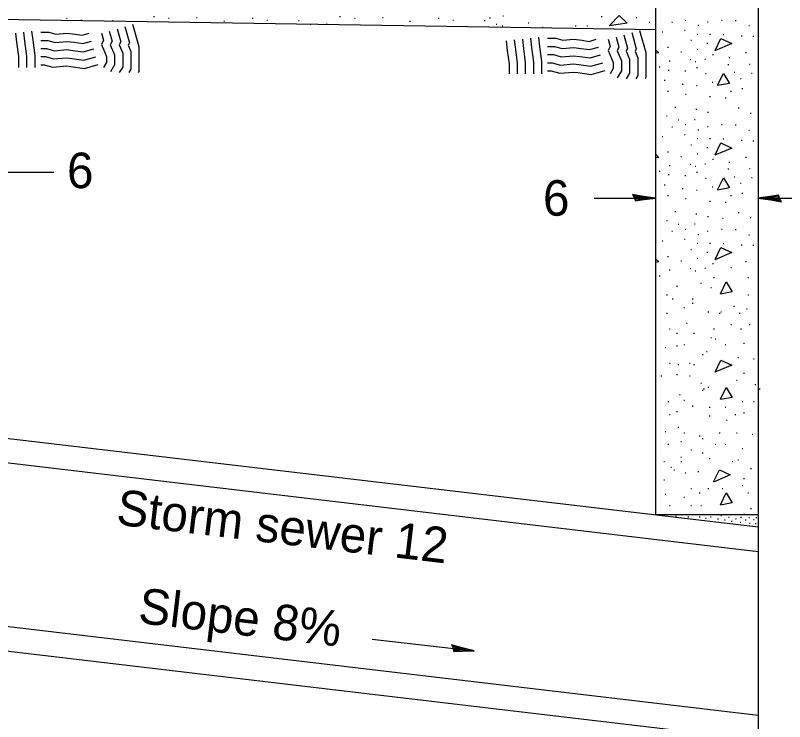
# Model space of a CAD drawing. Extents: x 0 to 2.83, y -0.12 to 1.83.
# Drawn here: x 0.8589 to 1.1114, y 0.361 to 0.5928 of the extents above; entities that cross this region are included whole.
import ezdxf

# ---------------------------------------------------------------- set-up
doc = ezdxf.new("R2010")
doc.units = 0
for name, color, linetype in [('RD_Pr_Roadway_Dimensions', 7, 'Continuous'), ('RD_Pr_Roadway_Notes', 7, 'Continuous'), ('SH_General_Details', 7, 'Continuous')]:
    doc.layers.add(name, color=color, linetype=linetype)

msp = doc.modelspace()

# ---------------------------------------------------------------- linework, layer by layer
at = {"layer": 'RD_Pr_Roadway_Dimensions'}
for p, q in [((0.85118, 0.54133), (0.87148, 0.54133)), ((1.0489, 0.53285), (1.06913, 0.53285)), ((1.10273, 0.53285), (1.20773, 0.53285))]:
    msp.add_line(p, q, dxfattribs=at)
for points in [[(1.06212, 0.53295), (1.06235, 0.53191), (1.06531, 0.53236), (1.06913, 0.53285), (1.06506, 0.53341), (1.06149, 0.53404), (1.06212, 0.53295), (1.06243, 0.53226), (1.06656, 0.53286), (1.06204, 0.53365), (1.06271, 0.53276), (1.06462, 0.53288), (1.06279, 0.53316)], [(1.10974, 0.53275), (1.1095, 0.53379), (1.10654, 0.53334), (1.10273, 0.53285), (1.1068, 0.53229), (1.11036, 0.53167), (1.10974, 0.53275), (1.10942, 0.53344), (1.10529, 0.53285), (1.10981, 0.53205), (1.10914, 0.53294), (1.10724, 0.53282), (1.10907, 0.53254)]]:
    msp.add_lwpolyline(points, dxfattribs=at)
at = {"layer": 'RD_Pr_Roadway_Notes'}
msp.add_line((0.97601, 0.38809), (1.00954, 0.38424), dxfattribs=at)
msp.add_lwpolyline([(1.00257, 0.38503), (1.00271, 0.38396), (1.0057, 0.38413), (1.00954, 0.38424), (1.00555, 0.38519), (1.00206, 0.38617), (1.00257, 0.38503), (1.00282, 0.38431), (1.00699, 0.3845), (1.00257, 0.38573), (1.00315, 0.38478), (1.00505, 0.38471), (1.00326, 0.38517)], dxfattribs=at)
at = {"layer": 'SH_General_Details'}
for p, q in [((1.06913, 0.42874), (1.06913, 0.60055)), ((1.10273, 0.60087), (1.10273, 0.32429)), ((1.0213, 0.58884), (0.85118, 0.59152)), ((0.87562, 0.59189), (0.87588, 0.59189)), ((0.88038, 0.59132), (0.88064, 0.59132)), ((0.89075, 0.5912), (0.89102, 0.5912)), ((0.90426, 0.59246), (0.90453, 0.59246)), ((0.90913, 0.59189), (0.9094, 0.59189)), ((0.91831, 0.59212), (0.91857, 0.59212)), ((0.92725, 0.59097), (0.92751, 0.59097)), ((0.93665, 0.59189), (0.93692, 0.59189)), ((0.94141, 0.59132), (0.94167, 0.59132)), ((0.95178, 0.5912), (0.95205, 0.5912)), ((0.96529, 0.59246), (0.96556, 0.59246)), ((0.97017, 0.59189), (0.97043, 0.59189)), ((0.97934, 0.59212), (0.9796, 0.59212)), ((0.98828, 0.59097), (0.98855, 0.59097)), ((0.99768, 0.59189), (0.99795, 0.59189)), ((1.00244, 0.59132), (1.00271, 0.59132)), ((1.01282, 0.5912), (1.01308, 0.5912)), ((1.01455, 0.59201), (1.01481, 0.59201)), ((1.0189, 0.59269), (1.01917, 0.59269)), ((1.05123, 0.59248), (1.05149, 0.59248)), ((1.06263, 0.59214), (1.0629, 0.59214)), ((1.07873, 0.59131), (1.079, 0.59131)), ((1.0907, 0.59131), (1.09096, 0.59131)), ((1.09523, 0.5912), (1.09549, 0.5912)), ((0.95562, 0.58994), (0.95589, 0.58994)), ((0.96096, 0.59005), (0.96122, 0.59005)), ((1.01666, 0.58994), (1.01692, 0.58994)), ((1.01867, 0.58943), (1.01894, 0.58943)), ((1.06913, 0.58808), (1.02127, 0.58884)), ((1.02721, 0.59042), (1.02747, 0.59042)), ((1.03191, 0.58893), (1.03217, 0.58893)), ((1.04269, 0.58939), (1.04295, 0.58939)), ((1.04647, 0.58939), (1.04673, 0.58939)), ((1.06693, 0.59065), (1.0672, 0.59065)), ((1.07438, 0.59062), (1.07465, 0.59062)), ((1.08296, 0.58959), (1.08322, 0.58959)), ((1.08605, 0.59068), (1.08632, 0.59068)), ((1.09964, 0.58948), (1.09991, 0.58948)), ((1.07117, 0.58741), (1.07143, 0.58741)), ((1.07851, 0.58804), (1.07877, 0.58804)), ((1.08267, 0.58673), (1.08294, 0.58673)), ((1.0868, 0.58673), (1.08707, 0.58673)), ((1.09121, 0.58661), (1.09148, 0.58661)), ((1.09717, 0.58615), (1.09744, 0.58615)), ((1.10101, 0.58598), (1.10128, 0.58598)), ((1.08057, 0.58466), (1.08084, 0.58466)), ((1.08588, 0.58374), (1.08615, 0.58374)), ((1.073, 0.58237), (1.07327, 0.58237)), ((1.0773, 0.58088), (1.07757, 0.58088)), ((1.08267, 0.58174), (1.08294, 0.58174)), ((1.0804, 0.57836), (1.08066, 0.57836)), ((1.08519, 0.57847), (1.08546, 0.57847)), ((1.08777, 0.57996), (1.08804, 0.57996)), ((1.0931, 0.57899), (1.09337, 0.57899)), ((1.09861, 0.58065), (1.09887, 0.58065)), ((1.07025, 0.57597), (1.07052, 0.57597)), ((1.07352, 0.5779), (1.07379, 0.5779)), ((1.08204, 0.57767), (1.08231, 0.57767)), ((1.09282, 0.57677), (1.09308, 0.57677)), ((1.09987, 0.57687), (1.10013, 0.57687)), ((1.07323, 0.57488), (1.0735, 0.57488)), ((1.07868, 0.57459), (1.07894, 0.57459)), ((1.0825, 0.57574), (1.08277, 0.57574)), ((1.08542, 0.57373), (1.08569, 0.57373)), ((1.09482, 0.57419), (1.09509, 0.57419)), ((1.1005, 0.5739), (1.10077, 0.5739)), ((1.07191, 0.57156), (1.07218, 0.57156)), ((1.0876, 0.57092), (1.08787, 0.57092)), ((1.09689, 0.57213), (1.09715, 0.57213)), ((1.07782, 0.57029), (1.07808, 0.57029)), ((1.08244, 0.56978), (1.08271, 0.56978)), ((1.0974, 0.5688), (1.09767, 0.5688)), ((1.073, 0.568), (1.07327, 0.568)), ((1.07885, 0.56703), (1.07912, 0.56703)), ((1.0868, 0.56617), (1.08707, 0.56617)), ((1.0919, 0.56582), (1.09217, 0.56582)), ((1.09368, 0.568), (1.09394, 0.568)), ((1.07541, 0.56273), (1.07568, 0.56273)), ((1.08227, 0.56204), (1.08254, 0.56204)), ((1.08611, 0.56112), (1.08638, 0.56112)), ((1.0962, 0.5625), (1.09647, 0.5625)), ((1.10015, 0.56078), (1.10042, 0.56078)), ((1.0726, 0.55986), (1.07287, 0.55986)), ((1.07644, 0.5586), (1.07671, 0.5586)), ((1.08177, 0.55871), (1.08204, 0.55871)), ((1.07438, 0.55631), (1.07465, 0.55631)), ((1.07873, 0.55699), (1.079, 0.55699)), ((1.08605, 0.55636), (1.08632, 0.55636)), ((1.0907, 0.55699), (1.09096, 0.55699)), ((1.09523, 0.55688), (1.09549, 0.55688)), ((1.07117, 0.5531), (1.07143, 0.5531)), ((1.07851, 0.55373), (1.07877, 0.55373)), ((1.08296, 0.55527), (1.08322, 0.55527)), ((1.09964, 0.55516), (1.09991, 0.55516)), ((1.08267, 0.55241), (1.08294, 0.55241)), ((1.0868, 0.55241), (1.08707, 0.55241)), ((1.09121, 0.55229), (1.09148, 0.55229)), ((1.09717, 0.55184), (1.09744, 0.55184)), ((1.10101, 0.55166), (1.10128, 0.55166)), ((1.073, 0.54805), (1.07327, 0.54805)), ((1.08057, 0.55034), (1.08084, 0.55034)), ((1.08588, 0.54943), (1.08615, 0.54943)), ((1.0773, 0.54656), (1.07757, 0.54656)), ((1.08267, 0.54742), (1.08294, 0.54742)), ((1.08777, 0.54564), (1.08804, 0.54564)), ((1.09861, 0.54633), (1.09887, 0.54633)), ((1.07352, 0.54358), (1.07379, 0.54358)), ((1.0804, 0.54404), (1.08066, 0.54404)), ((1.08204, 0.54335), (1.08231, 0.54335)), ((1.08519, 0.54415), (1.08546, 0.54415)), ((1.0931, 0.54467), (1.09337, 0.54467)), ((1.07025, 0.54165), (1.07052, 0.54165)), ((1.07323, 0.54056), (1.0735, 0.54056)), ((1.0825, 0.54142), (1.08277, 0.54142)), ((1.09282, 0.54245), (1.09308, 0.54245)), ((1.09987, 0.54255), (1.10013, 0.54255)), ((1.07868, 0.54028), (1.07894, 0.54028)), ((1.08542, 0.53942), (1.08569, 0.53942)), ((1.09482, 0.53987), (1.09509, 0.53987)), ((1.1005, 0.53959), (1.10077, 0.53959)), ((1.07191, 0.53724), (1.07218, 0.53724)), ((1.07782, 0.53598), (1.07808, 0.53598)), ((1.08244, 0.53546), (1.08271, 0.53546)), ((1.0876, 0.53661), (1.08787, 0.53661)), ((1.09689, 0.53781), (1.09715, 0.53781)), ((1.073, 0.53368), (1.07327, 0.53368)), ((1.09368, 0.53368), (1.09394, 0.53368)), ((1.0974, 0.53449), (1.09767, 0.53449)), ((1.07885, 0.53271), (1.07912, 0.53271)), ((1.0868, 0.53185), (1.08707, 0.53185)), ((1.0919, 0.5315), (1.09217, 0.5315)), ((1.07541, 0.52841), (1.07568, 0.52841)), ((1.0962, 0.52818), (1.09647, 0.52818)), ((1.0726, 0.52554), (1.07287, 0.52554)), ((1.08227, 0.52772), (1.08254, 0.52772)), ((1.08611, 0.5268), (1.08638, 0.5268)), ((1.09098, 0.52623), (1.09125, 0.52623)), ((1.10015, 0.52646), (1.10042, 0.52646)), ((1.07644, 0.52428), (1.07671, 0.52428)), ((1.08177, 0.5244), (1.08204, 0.5244)), ((1.07438, 0.52199), (1.07465, 0.52199)), ((1.07873, 0.52268), (1.079, 0.52268)), ((1.08296, 0.52096), (1.08322, 0.52096)), ((1.08605, 0.52205), (1.08632, 0.52205)), ((1.0907, 0.52268), (1.09096, 0.52268)), ((1.09523, 0.52256), (1.09549, 0.52256)), ((1.09964, 0.52084), (1.09991, 0.52084)), ((1.07117, 0.51878), (1.07143, 0.51878)), ((1.07851, 0.51941), (1.07877, 0.51941)), ((1.08267, 0.51809), (1.08294, 0.51809)), ((1.0868, 0.51809), (1.08707, 0.51809)), ((1.09121, 0.51798), (1.09148, 0.51798)), ((1.08057, 0.51603), (1.08084, 0.51603)), ((1.09717, 0.51752), (1.09744, 0.51752)), ((1.10101, 0.51735), (1.10128, 0.51735)), ((1.073, 0.51373), (1.07327, 0.51373)), ((1.08267, 0.5131), (1.08294, 0.5131)), ((1.08588, 0.51511), (1.08615, 0.51511)), ((1.0773, 0.51224), (1.07757, 0.51224)), ((1.08777, 0.51133), (1.08804, 0.51133)), ((1.09861, 0.51201), (1.09887, 0.51201)), ((1.07352, 0.50926), (1.07379, 0.50926)), ((1.0804, 0.50972), (1.08066, 0.50972)), ((1.08204, 0.50903), (1.08231, 0.50903)), ((1.08519, 0.50984), (1.08546, 0.50984)), ((1.09371, 0.51004), (1.09397, 0.51004)), ((1.07025, 0.50733), (1.07052, 0.50733)), ((1.08809, 0.50677), (1.08836, 0.50677)), ((1.09932, 0.50677), (1.09959, 0.50677)), ((1.07593, 0.50396), (1.07619, 0.50396)), ((1.08388, 0.5049), (1.08415, 0.5049)), ((1.08716, 0.50349), (1.08742, 0.50349)), ((1.07265, 0.50115), (1.07292, 0.50115)), ((1.09932, 0.50115), (1.09959, 0.50115)), ((1.07452, 0.49975), (1.07479, 0.49975)), ((1.08107, 0.49975), (1.08134, 0.49975)), ((1.08107, 0.49834), (1.08134, 0.49834)), ((1.07265, 0.49507), (1.07292, 0.49507)), ((1.07827, 0.49694), (1.07853, 0.49694)), ((1.08622, 0.49554), (1.08649, 0.49554)), ((1.08996, 0.49507), (1.09023, 0.49507)), ((1.09043, 0.49554), (1.0907, 0.49554)), ((1.09464, 0.49741), (1.09491, 0.49741)), ((1.09652, 0.49507), (1.09678, 0.49507)), ((1.09885, 0.49647), (1.09912, 0.49647)), ((1.0792, 0.49179), (1.07947, 0.49179)), ((1.09371, 0.49133), (1.09397, 0.49133)), ((1.09979, 0.49133), (1.10006, 0.49133)), ((1.07359, 0.48992), (1.07385, 0.48992)), ((1.07593, 0.48852), (1.07619, 0.48852)), ((1.08154, 0.48852), (1.08181, 0.48852)), ((1.08809, 0.48992), (1.08836, 0.48992)), ((1.09698, 0.48992), (1.09725, 0.48992)), ((1.08716, 0.48712), (1.08742, 0.48712)), ((1.08856, 0.48665), (1.08883, 0.48665)), ((1.09792, 0.48524), (1.09819, 0.48524)), ((1.07218, 0.48384), (1.07245, 0.48384)), ((1.07593, 0.48431), (1.07619, 0.48431)), ((1.07827, 0.48478), (1.07853, 0.48478)), ((1.08575, 0.48244), (1.08602, 0.48244)), ((1.09184, 0.48478), (1.0921, 0.48478)), ((1.08435, 0.4815), (1.08462, 0.4815)), ((1.09605, 0.48056), (1.09631, 0.48056)), ((1.10119, 0.4801), (1.10146, 0.4801)), ((1.07359, 0.47869), (1.07385, 0.47869)), ((1.07639, 0.47822), (1.07666, 0.47822)), ((1.08014, 0.47869), (1.08041, 0.47869)), ((1.08154, 0.47822), (1.08181, 0.47822)), ((1.07593, 0.47495), (1.07619, 0.47495)), ((1.09792, 0.47542), (1.09819, 0.47542)), ((1.07078, 0.47448), (1.07105, 0.47448)), ((1.08014, 0.47448), (1.08041, 0.47448)), ((1.09558, 0.47308), (1.09585, 0.47308)), ((1.08388, 0.47214), (1.08415, 0.47214)), ((1.08435, 0.4698), (1.08462, 0.4698)), ((1.08482, 0.47027), (1.08508, 0.47027)), ((1.08622, 0.47074), (1.08649, 0.47074)), ((1.10166, 0.47167), (1.10193, 0.47167)), ((1.10307, 0.47027), (1.10333, 0.47027)), ((1.07686, 0.4684), (1.07713, 0.4684)), ((1.07312, 0.46606), (1.07339, 0.46606)), ((1.07827, 0.46653), (1.07853, 0.46653)), ((1.09745, 0.46606), (1.09772, 0.46606)), ((1.10119, 0.46606), (1.10146, 0.46606)), ((1.07593, 0.46278), (1.07619, 0.46278)), ((1.08107, 0.46466), (1.08134, 0.46466)), ((1.08669, 0.46419), (1.08696, 0.46419)), ((1.09184, 0.46419), (1.0921, 0.46419)), ((1.09792, 0.46232), (1.09819, 0.46232)), ((1.07359, 0.46185), (1.07385, 0.46185)), ((1.08669, 0.46138), (1.08696, 0.46138)), ((1.0923, 0.45998), (1.09257, 0.45998)), ((1.09511, 0.46185), (1.09538, 0.46185)), ((1.10273, 0.42477), (0.81758, 0.45847)), ((1.07639, 0.45764), (1.07666, 0.45764)), ((1.07218, 0.45623), (1.07245, 0.45623)), ((1.07827, 0.45576), (1.07853, 0.45576)), ((1.08341, 0.45483), (1.08368, 0.45483)), ((1.08996, 0.45576), (1.09023, 0.45576)), ((1.09558, 0.45576), (1.09585, 0.45576)), ((1.10073, 0.4553), (1.10099, 0.4553)), ((1.07733, 0.45296), (1.0776, 0.45296)), ((1.08435, 0.45389), (1.08462, 0.45389)), ((1.10273, 0.41672), (0.81758, 0.45041)), ((1.07312, 0.45202), (1.07339, 0.45202)), ((1.08061, 0.45015), (1.08087, 0.45015)), ((1.08856, 0.45202), (1.08883, 0.45202)), ((1.09184, 0.45202), (1.0921, 0.45202)), ((1.09745, 0.45062), (1.09772, 0.45062)), ((1.07733, 0.44781), (1.0776, 0.44781)), ((1.08435, 0.44921), (1.08462, 0.44921)), ((1.08669, 0.44734), (1.08696, 0.44734)), ((1.07172, 0.44641), (1.07198, 0.44641)), ((1.07406, 0.44453), (1.07432, 0.44453)), ((1.07733, 0.44641), (1.0776, 0.44641)), ((1.09418, 0.44641), (1.09444, 0.44641)), ((1.09605, 0.44687), (1.09631, 0.44687)), ((1.07499, 0.4436), (1.07526, 0.4436)), ((1.07873, 0.44266), (1.079, 0.44266)), ((1.08295, 0.44313), (1.08321, 0.44313)), ((1.10026, 0.44407), (1.10053, 0.44407)), ((1.07172, 0.44032), (1.07198, 0.44032)), ((1.09792, 0.44079), (1.09819, 0.44079)), ((1.08061, 0.43752), (1.08087, 0.43752)), ((1.08622, 0.43752), (1.08649, 0.43752)), ((1.0909, 0.43752), (1.09117, 0.43752)), ((1.09745, 0.43845), (1.09772, 0.43845)), ((1.07218, 0.43564), (1.07245, 0.43564)), ((1.07827, 0.43471), (1.07853, 0.43471)), ((1.08341, 0.43611), (1.08368, 0.43611)), ((1.09932, 0.43611), (1.09959, 0.43611)), ((1.07359, 0.4319), (1.07385, 0.4319)), ((1.08061, 0.4319), (1.08087, 0.4319)), ((1.08388, 0.4319), (1.08415, 0.4319)), ((1.10026, 0.43096), (1.10053, 0.43096)), ((1.06927, 0.42893), (1.10287, 0.42893)), ((1.0756, 0.42842), (1.07587, 0.42842)), ((1.07969, 0.42822), (1.07996, 0.42822)), ((1.08337, 0.42822), (1.08364, 0.42822)), ((1.08542, 0.42781), (1.08569, 0.42781)), ((1.08706, 0.42822), (1.08732, 0.42822)), ((1.08941, 0.4276), (1.08968, 0.4276)), ((1.09043, 0.42863), (1.0907, 0.42863)), ((1.09166, 0.42719), (1.09193, 0.42719)), ((1.09299, 0.42811), (1.09326, 0.42811)), ((1.09524, 0.4276), (1.09551, 0.4276)), ((1.09698, 0.42811), (1.09724, 0.42811)), ((1.09792, 0.42909), (1.09819, 0.42909)), ((1.09851, 0.42719), (1.09878, 0.42719)), ((1.09964, 0.42801), (1.0999, 0.42801)), ((1.10117, 0.4273), (1.10144, 0.4273)), ((1.10199, 0.42801), (1.10226, 0.42801)), ((1.10273, 0.36301), (0.57096, 0.42585)), ((1.09391, 0.42678), (1.09418, 0.42678)), ((1.09677, 0.42648), (1.09704, 0.42648)), ((1.09984, 0.42617), (1.10011, 0.42617)), ((1.10179, 0.42597), (1.10205, 0.42597)), ((1.10273, 0.35495), (0.81758, 0.38865))]:
    msp.add_line(p, q, dxfattribs=at)
for points in [[(1.05388, 0.58958), (1.05709, 0.59278), (1.05976, 0.59031), (1.05382, 0.58944)], [(0.89223, 0.58845), (0.89346, 0.58413), (0.89296, 0.58313), (0.89409, 0.58042), (0.89409, 0.57589), (0.89299, 0.57405)], [(0.89479, 0.58918), (0.89631, 0.58386), (0.89589, 0.58303), (0.89676, 0.58095), (0.89676, 0.57515), (0.8961, 0.57405)], [(0.89736, 0.58992), (0.89943, 0.58268), (0.89943, 0.57441), (0.89921, 0.57405)], [(0.85891, 0.58706), (0.85925, 0.58401), (0.85987, 0.57933), (0.85987, 0.57571)], [(0.86156, 0.58735), (0.8619, 0.58434), (0.86254, 0.57951), (0.86254, 0.57571)], [(0.86421, 0.58765), (0.86455, 0.58466), (0.86521, 0.57969), (0.86521, 0.57571)], [(0.8672, 0.58731), (0.86985, 0.58731), (0.87217, 0.58665), (0.87582, 0.58698), (0.87848, 0.58665), (0.8808, 0.58632), (0.88312, 0.58698)], [(0.8871, 0.58698), (0.88776, 0.58466), (0.8871, 0.58333), (0.88876, 0.57935), (0.88876, 0.57736), (0.88776, 0.57571)], [(0.88966, 0.58772), (0.89061, 0.5844), (0.89003, 0.58323), (0.89143, 0.57989), (0.89143, 0.57662), (0.89005, 0.57433)], [(1.05864, 0.58645), (1.05987, 0.58213), (1.05937, 0.58114), (1.0605, 0.57842), (1.0605, 0.57389), (1.0594, 0.57205)], [(1.0612, 0.58719), (1.06272, 0.58187), (1.0623, 0.58103), (1.06317, 0.57896), (1.06317, 0.57315), (1.06251, 0.57205)], [(1.06377, 0.58792), (1.06583, 0.58068), (1.06583, 0.57241), (1.06562, 0.57205)], [(0.8672, 0.58465), (0.86948, 0.58465), (0.87192, 0.58395), (0.87578, 0.5843), (0.87812, 0.58401), (0.88098, 0.5836), (0.88385, 0.58442)], [(1.02002, 0.58447), (1.02037, 0.58137), (1.02095, 0.57698), (1.02095, 0.57371)], [(1.02267, 0.58477), (1.02301, 0.58169), (1.02362, 0.57716), (1.02362, 0.57371)], [(1.02532, 0.58506), (1.02566, 0.58202), (1.02628, 0.57734), (1.02628, 0.57371)], [(1.02797, 0.58536), (1.02831, 0.58234), (1.02895, 0.57751), (1.02895, 0.57371)], [(1.03062, 0.58565), (1.03095, 0.58266), (1.03162, 0.57769), (1.03162, 0.57371)], [(1.03361, 0.58532), (1.03626, 0.58532), (1.03858, 0.58466), (1.04223, 0.58499), (1.04489, 0.58466), (1.04721, 0.58432), (1.04953, 0.58499)], [(1.05351, 0.58499), (1.05417, 0.58266), (1.05351, 0.58134), (1.05517, 0.57736), (1.05517, 0.57537), (1.05417, 0.57371)], [(1.05607, 0.58572), (1.05702, 0.5824), (1.05644, 0.58124), (1.05783, 0.57789), (1.05783, 0.57463), (1.05646, 0.57234)], [(1.08856, 0.58134), (1.0905, 0.58528), (1.09404, 0.58361), (1.08852, 0.58126)], [(0.8672, 0.58198), (0.86911, 0.58198), (0.87167, 0.58125), (0.87573, 0.58162), (0.87777, 0.58136), (0.88117, 0.58088), (0.88459, 0.58186)], [(1.03361, 0.58265), (1.03589, 0.58265), (1.03833, 0.58195), (1.04219, 0.58231), (1.04453, 0.58201), (1.04739, 0.5816), (1.05026, 0.58242)], [(1.06913, 0.58146), (1.07012, 0.58054)], [(0.8672, 0.57931), (0.86873, 0.57931), (0.87141, 0.57855), (0.87569, 0.57894), (0.87741, 0.57872), (0.88135, 0.57816), (0.88532, 0.57929)], [(1.03361, 0.57998), (1.03551, 0.57998), (1.03807, 0.57925), (1.04214, 0.57962), (1.04418, 0.57937), (1.04758, 0.57888), (1.05099, 0.57986)], [(1.07012, 0.58054), (1.06913, 0.58039)], [(0.8672, 0.57665), (0.86836, 0.57665), (0.87116, 0.57585), (0.87564, 0.57626), (0.87706, 0.57608), (0.88154, 0.57544), (0.88605, 0.57673)], [(1.03361, 0.57732), (1.03514, 0.57732), (1.03782, 0.57655), (1.0421, 0.57694), (1.04382, 0.57673), (1.04776, 0.57616), (1.05173, 0.5773)], [(1.03361, 0.57465), (1.03477, 0.57465), (1.03757, 0.57385), (1.04205, 0.57426), (1.04347, 0.57408), (1.04795, 0.57344), (1.05246, 0.57473)], [(1.08943, 0.56992), (1.0913, 0.57379), (1.0933, 0.57052), (1.08939, 0.56978)], [(1.08856, 0.54702), (1.0905, 0.55096), (1.09404, 0.54929), (1.08852, 0.54694)], [(1.06913, 0.54714), (1.07012, 0.54622)], [(1.07012, 0.54622), (1.06913, 0.54608)], [(1.08943, 0.5356), (1.0913, 0.53948), (1.0933, 0.53621), (1.08939, 0.53547)], [(1.08856, 0.5127), (1.0905, 0.51664), (1.09404, 0.51498), (1.08852, 0.51262)], [(1.06913, 0.51283), (1.07012, 0.5119)], [(1.07012, 0.5119), (1.06913, 0.51176)], [(1.09037, 0.50145), (1.09223, 0.50532), (1.09424, 0.50205), (1.09033, 0.50131)], [(1.08856, 0.47574), (1.0905, 0.47968), (1.09404, 0.47801), (1.08852, 0.47566)], [(1.09037, 0.46682), (1.09223, 0.47069), (1.09424, 0.46742), (1.09033, 0.46668)], [(1.08809, 0.43971), (1.09003, 0.44365), (1.09357, 0.44198), (1.08805, 0.43963)], [(1.09037, 0.4322), (1.09223, 0.43607), (1.09424, 0.4328), (1.09033, 0.43206)]]:
    msp.add_lwpolyline(points, dxfattribs=at)

# ---------------------------------------------------------------- texts
at = {"layer": 'RD_Pr_Roadway_Dimensions'}
for p in [(0.87583, 0.53611), (1.03209, 0.52708)]:
    msp.add_text('6', height=0.01167, dxfattribs=at).set_placement(p)
at = {"layer": 'RD_Pr_Roadway_Notes'}
for s, height, rotation, p in [('Storm sewer 12', 0.0116667, 353.2606, (0.89168, 0.42571)), ('Slope 8%', 0.011667, 353.2605, (0.89886, 0.39339))]:
    msp.add_text(s, height=height, rotation=rotation, dxfattribs=at).set_placement(p)

doc.saveas('drawing.dxf')
